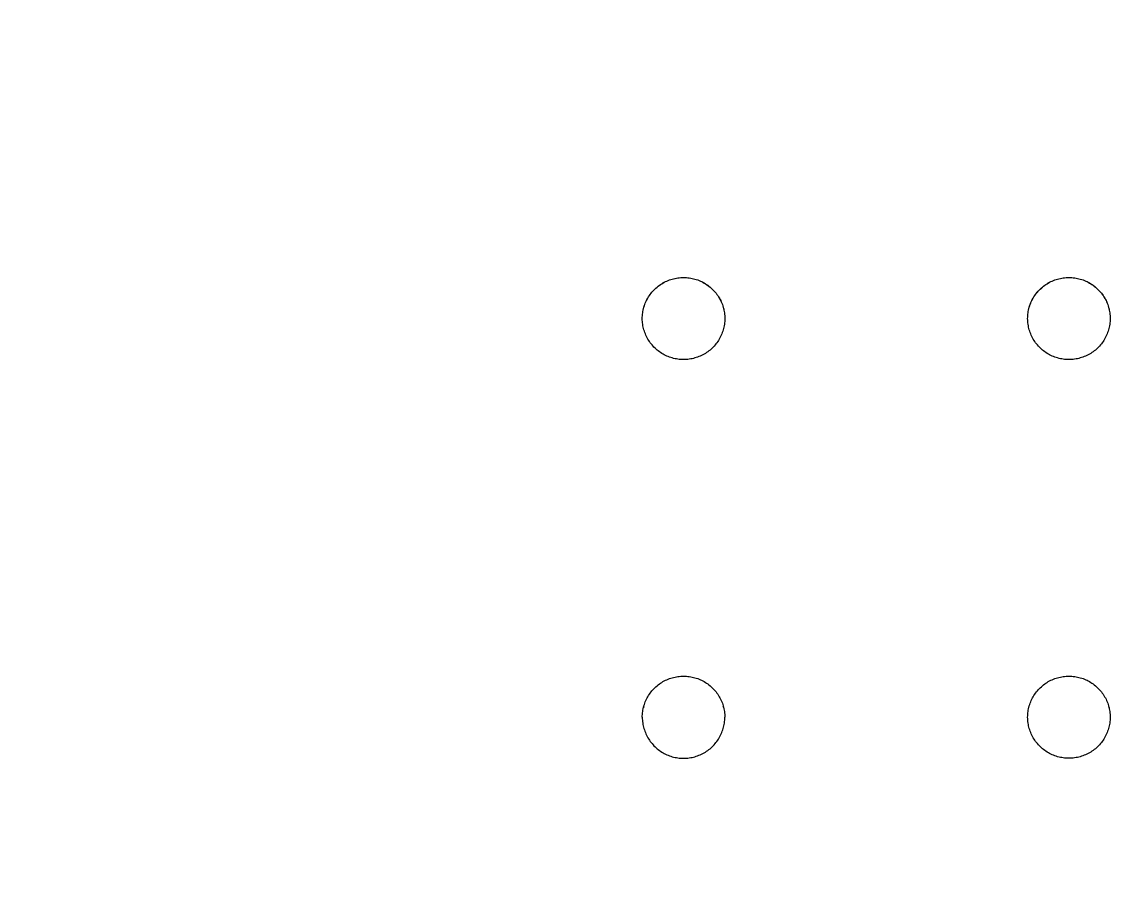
# Model space of a CAD drawing. Header units: inches. Extents: x -10 to 169, y -3 to 129.
# Drawn here: x -0.34 to 7.44, y 50.23 to 56.49 of the extents above; entities that cross this region are included whole.
import ezdxf

# ---------------------------------------------------------------- set-up
doc = ezdxf.new("R2010")
doc.units = ezdxf.units.IN
doc.layers.add('ZANO_R', color=7, linetype='Continuous', lineweight=0)
doc.layers.add('ZANO_W', color=1, linetype='Continuous', lineweight=0)
doc.styles.get("Standard").update_dxf_attribs({"font": 'arial.ttf'})
doc.dimstyles.new('amerykanie', dxfattribs={"dimtxt": 50, "dimasz": 50, "dimexe": 0.5, "dimexo": 0.5, "dimgap": 1, "dimtad": 1, "dimdec": 0, "dimzin": 0, "dimlunit": 5, "dimtxsty": 'Standard', "dimcen": 0.09, "dimclrd": 1, "dimclre": 1, "dimclrt": 1, "dimazin": 0, "dimtfac": 1, "dimtdec": 0, "dimtmove": 0, "dimatfit": 3, "dimfxl": 1, "dimtzin": 0, "dimarcsym": 1})

# ---------------------------------------------------------------- blocks, each defined once
blk = doc.blocks.new('*D360')
at = {"layer": 'ZANO_W', "color": 1, "lineweight": -2}
for p, q in [((4.4926, 70.575), (-6.582, 70.575)), ((-6.082, 69.575), (-6.082, 45.5907)), ((4.4926, 44.5907), (-6.582, 44.5907))]:
    blk.add_line(p, q, dxfattribs=at)
at = {"layer": 'ZANO_W', "color": 1}
for points in [[(-5.9154, 69.575), (-6.2487, 69.575), (-6.082, 70.575)], [(-6.2487, 45.5907), (-5.9154, 45.5907), (-6.082, 44.5907)]]:
    blk.add_solid(points, dxfattribs=at)
at = {"layer": 'ZANO_W', "color": 1, "insert": (-7.4117, 57.5828), "char_height": 1.625, "attachment_point": 5, "rotation": 90}
blk.add_mtext('26', dxfattribs=at)

msp = doc.modelspace()

# ---------------------------------------------------------------- linework, layer by layer
at = {"layer": 'ZANO_R'}
for p, q in [((4.28053, 54.64246), (4.29015, 54.64614)), ((4.28069, 54.64259), (4.29029, 54.64626)), ((4.29015, 54.64614), (4.29989, 54.64948)), ((4.29029, 54.64626), (4.30003, 54.64958)), ((4.29989, 54.64948), (4.30974, 54.65248)), ((4.30003, 54.64958), (4.30987, 54.65257)), ((4.30974, 54.65248), (4.3197, 54.65513)), ((4.30987, 54.65257), (4.3198, 54.6552)), ((4.3197, 54.65513), (4.32973, 54.65743)), ((4.3198, 54.6552), (4.32983, 54.65749)), ((4.32973, 54.65743), (4.33985, 54.65938)), ((4.32983, 54.65749), (4.33993, 54.65943)), ((4.33985, 54.65938), (4.35002, 54.66098)), ((4.33993, 54.65943), (4.35009, 54.66102)), ((4.35002, 54.66098), (4.36025, 54.66222)), ((4.35009, 54.66102), (4.3603, 54.66225)), ((4.36025, 54.66222), (4.37051, 54.6631)), ((4.3603, 54.66225), (4.37054, 54.66312)), ((4.37051, 54.6631), (4.38079, 54.66363)), ((4.37054, 54.66312), (4.38081, 54.66363)), ((4.38079, 54.66363), (4.39109, 54.66379)), ((4.38081, 54.66363), (4.39109, 54.66379)), ((4.39109, 54.66379), (4.40137, 54.66363)), ((4.39109, 54.66379), (4.40139, 54.66363)), ((4.40137, 54.66363), (4.41164, 54.66312)), ((4.40139, 54.66363), (4.41168, 54.6631)), ((4.41164, 54.66312), (4.42189, 54.66225)), ((4.41168, 54.6631), (4.42194, 54.66222)), ((4.42189, 54.66225), (4.4321, 54.66102)), ((4.42194, 54.66222), (4.43216, 54.66098)), ((4.4321, 54.66102), (4.44226, 54.65943)), ((4.43216, 54.66098), (4.44234, 54.65938)), ((4.44226, 54.65943), (4.45236, 54.65749)), ((4.44234, 54.65938), (4.45245, 54.65743)), ((4.45236, 54.65749), (4.46238, 54.6552)), ((4.45245, 54.65743), (4.46249, 54.65513)), ((4.46238, 54.6552), (4.47232, 54.65257)), ((4.46249, 54.65513), (4.47244, 54.65248)), ((4.47232, 54.65257), (4.48216, 54.64958)), ((4.47244, 54.65248), (4.48229, 54.64948)), ((4.48216, 54.64958), (4.49189, 54.64626)), ((4.48229, 54.64948), (4.49204, 54.64614)), ((4.49189, 54.64626), (4.5015, 54.64259)), ((4.49204, 54.64614), (4.50166, 54.64246)), ((7.03643, 54.64246), (7.04605, 54.64614)), ((7.03659, 54.64259), (7.0462, 54.64626)), ((7.04605, 54.64614), (7.0558, 54.64948)), ((7.0462, 54.64626), (7.05593, 54.64958)), ((7.0558, 54.64948), (7.06565, 54.65248)), ((7.05593, 54.64958), (7.06577, 54.65257)), ((7.06565, 54.65248), (7.0756, 54.65513)), ((7.06577, 54.65257), (7.07571, 54.6552)), ((7.0756, 54.65513), (7.08564, 54.65743)), ((7.07571, 54.6552), (7.08573, 54.65749)), ((7.08564, 54.65743), (7.09575, 54.65938)), ((7.08573, 54.65749), (7.09583, 54.65943)), ((7.09575, 54.65938), (7.10593, 54.66098)), ((7.09583, 54.65943), (7.10599, 54.66102)), ((7.10593, 54.66098), (7.11615, 54.66222)), ((7.10599, 54.66102), (7.1162, 54.66225)), ((7.11615, 54.66222), (7.12642, 54.6631)), ((7.1162, 54.66225), (7.12645, 54.66312)), ((7.12642, 54.6631), (7.1367, 54.66363)), ((7.12645, 54.66312), (7.13672, 54.66363)), ((7.1367, 54.66363), (7.147, 54.66379)), ((7.13672, 54.66363), (7.147, 54.66379)), ((7.147, 54.66379), (7.15728, 54.66363)), ((7.147, 54.66379), (7.1573, 54.66363)), ((7.15728, 54.66363), (7.16755, 54.66312)), ((7.1573, 54.66363), (7.16758, 54.6631)), ((7.16755, 54.66312), (7.1778, 54.66225)), ((7.16758, 54.6631), (7.17784, 54.66222)), ((7.1778, 54.66225), (7.18801, 54.66102)), ((7.17784, 54.66222), (7.18807, 54.66098)), ((7.18801, 54.66102), (7.19816, 54.65943)), ((7.18807, 54.66098), (7.19824, 54.65938)), ((7.19816, 54.65943), (7.20826, 54.65749)), ((7.19824, 54.65938), (7.20836, 54.65743)), ((7.20826, 54.65749), (7.21829, 54.6552)), ((7.20836, 54.65743), (7.2184, 54.65513)), ((7.21829, 54.6552), (7.22823, 54.65257)), ((7.2184, 54.65513), (7.22835, 54.65248)), ((7.22823, 54.65257), (7.23807, 54.64958)), ((7.22835, 54.65248), (7.2382, 54.64948)), ((7.23807, 54.64958), (7.2478, 54.64626)), ((7.2382, 54.64948), (7.24794, 54.64614)), ((7.2478, 54.64626), (7.2574, 54.64259)), ((7.24794, 54.64614), (7.25756, 54.64246)), ((4.1649, 54.55872), (4.17167, 54.56648)), ((4.16518, 54.55908), (4.17194, 54.56682)), ((4.17167, 54.56648), (4.17871, 54.574)), ((4.17194, 54.56682), (4.17897, 54.57433)), ((4.17871, 54.574), (4.186, 54.58128)), ((4.17897, 54.57433), (4.18626, 54.58158)), ((4.186, 54.58128), (4.19354, 54.58829)), ((4.18626, 54.58158), (4.1938, 54.58858)), ((4.19354, 54.58829), (4.20132, 54.59503)), ((4.1938, 54.58858), (4.20157, 54.59531)), ((4.20132, 54.59503), (4.20934, 54.6015)), ((4.20157, 54.59531), (4.20958, 54.60176)), ((4.20934, 54.6015), (4.21757, 54.60769)), ((4.20958, 54.60176), (4.21781, 54.60793)), ((4.21757, 54.60769), (4.22602, 54.61358)), ((4.21781, 54.60793), (4.22624, 54.61381)), ((4.22602, 54.61358), (4.23466, 54.61918)), ((4.22624, 54.61381), (4.23488, 54.61939)), ((4.23466, 54.61918), (4.2435, 54.62447)), ((4.23488, 54.61939), (4.24371, 54.62466)), ((4.2435, 54.62447), (4.25252, 54.62945)), ((4.24371, 54.62466), (4.25271, 54.62963)), ((4.25252, 54.62945), (4.2617, 54.63412)), ((4.25271, 54.62963), (4.26188, 54.63427)), ((4.2617, 54.63412), (4.27104, 54.63845)), ((4.26188, 54.63427), (4.27121, 54.6386)), ((4.27104, 54.63845), (4.28053, 54.64246)), ((4.27121, 54.6386), (4.28069, 54.64259)), ((4.5015, 54.64259), (4.51097, 54.6386)), ((4.50166, 54.64246), (4.51114, 54.63845)), ((4.51097, 54.6386), (4.5203, 54.63427)), ((4.51114, 54.63845), (4.52049, 54.63412)), ((4.5203, 54.63427), (4.52947, 54.62963)), ((4.52049, 54.63412), (4.52967, 54.62945)), ((4.52947, 54.62963), (4.53848, 54.62466)), ((4.52967, 54.62945), (4.53868, 54.62447)), ((4.53848, 54.62466), (4.54731, 54.61939)), ((4.53868, 54.62447), (4.54752, 54.61918)), ((4.54731, 54.61939), (4.55594, 54.61381)), ((4.54752, 54.61918), (4.55617, 54.61358)), ((4.55594, 54.61381), (4.56438, 54.60793)), ((4.55617, 54.61358), (4.56461, 54.60769)), ((4.56438, 54.60793), (4.57261, 54.60176)), ((4.56461, 54.60769), (4.57285, 54.6015)), ((4.57261, 54.60176), (4.58061, 54.59531)), ((4.57285, 54.6015), (4.58086, 54.59503)), ((4.58061, 54.59531), (4.58839, 54.58858)), ((4.58086, 54.59503), (4.58864, 54.58829)), ((4.58839, 54.58858), (4.59592, 54.58158)), ((4.58864, 54.58829), (4.59619, 54.58128)), ((4.59592, 54.58158), (4.60321, 54.57433)), ((4.59619, 54.58128), (4.60348, 54.574)), ((4.60321, 54.57433), (4.61024, 54.56682)), ((4.60348, 54.574), (4.61051, 54.56648)), ((4.61024, 54.56682), (4.61701, 54.55908)), ((4.61051, 54.56648), (4.61728, 54.55872)), ((6.92081, 54.55872), (6.92758, 54.56648)), ((6.92108, 54.55908), (6.92785, 54.56682)), ((6.92758, 54.56648), (6.93461, 54.574)), ((6.92785, 54.56682), (6.93488, 54.57433)), ((6.93461, 54.574), (6.94191, 54.58128)), ((6.93488, 54.57433), (6.94217, 54.58158)), ((6.94191, 54.58128), (6.94945, 54.58829)), ((6.94217, 54.58158), (6.9497, 54.58858)), ((6.94945, 54.58829), (6.95723, 54.59503)), ((6.9497, 54.58858), (6.95748, 54.59531)), ((6.95723, 54.59503), (6.96525, 54.6015)), ((6.95748, 54.59531), (6.96549, 54.60176)), ((6.96525, 54.6015), (6.97348, 54.60769)), ((6.96549, 54.60176), (6.97371, 54.60793)), ((6.97348, 54.60769), (6.98193, 54.61358)), ((6.97371, 54.60793), (6.98215, 54.61381)), ((6.98193, 54.61358), (6.99057, 54.61918)), ((6.98215, 54.61381), (6.99079, 54.61939)), ((6.99057, 54.61918), (6.99941, 54.62447)), ((6.99079, 54.61939), (6.99961, 54.62466)), ((6.99941, 54.62447), (7.00842, 54.62945)), ((6.99961, 54.62466), (7.00862, 54.62963)), ((7.00842, 54.62945), (7.01761, 54.63412)), ((7.00862, 54.62963), (7.01779, 54.63427)), ((7.01761, 54.63412), (7.02695, 54.63845)), ((7.01779, 54.63427), (7.02712, 54.6386)), ((7.02695, 54.63845), (7.03643, 54.64246)), ((7.02712, 54.6386), (7.03659, 54.64259)), ((7.2574, 54.64259), (7.26688, 54.6386)), ((7.25756, 54.64246), (7.26705, 54.63845)), ((7.26688, 54.6386), (7.27621, 54.63427)), ((7.26705, 54.63845), (7.27639, 54.63412)), ((7.27621, 54.63427), (7.28538, 54.62963)), ((7.27639, 54.63412), (7.28558, 54.62945)), ((7.28538, 54.62963), (7.29439, 54.62466)), ((7.28558, 54.62945), (7.29459, 54.62447)), ((7.29439, 54.62466), (7.30321, 54.61939)), ((7.29459, 54.62447), (7.30343, 54.61918)), ((7.30321, 54.61939), (7.31185, 54.61381)), ((7.30343, 54.61918), (7.31207, 54.61358)), ((7.31185, 54.61381), (7.32029, 54.60793)), ((7.31207, 54.61358), (7.32052, 54.60769)), ((7.32029, 54.60793), (7.32851, 54.60176)), ((7.32052, 54.60769), (7.32875, 54.6015)), ((7.32851, 54.60176), (7.33652, 54.59531)), ((7.32875, 54.6015), (7.33677, 54.59503)), ((7.33652, 54.59531), (7.34429, 54.58858)), ((7.33677, 54.59503), (7.34455, 54.58829)), ((7.34429, 54.58858), (7.35183, 54.58158)), ((7.34455, 54.58829), (7.35209, 54.58128)), ((7.35183, 54.58158), (7.35912, 54.57433)), ((7.35209, 54.58128), (7.35939, 54.574)), ((7.35912, 54.57433), (7.36615, 54.56682)), ((7.35939, 54.574), (7.36642, 54.56648)), ((7.36615, 54.56682), (7.37291, 54.55908)), ((7.36642, 54.56648), (7.37319, 54.55872)), ((4.11724, 54.47966), (4.12127, 54.48913)), ((4.11752, 54.48019), (4.12156, 54.48964)), ((4.12127, 54.48913), (4.12564, 54.49846)), ((4.12156, 54.48964), (4.12593, 54.49895)), ((4.12564, 54.49846), (4.13033, 54.50763)), ((4.12593, 54.49895), (4.13062, 54.5081)), ((4.13033, 54.50763), (4.13534, 54.51663)), ((4.13062, 54.5081), (4.13563, 54.51708)), ((4.13534, 54.51663), (4.14065, 54.52545)), ((4.13563, 54.51708), (4.14094, 54.52589)), ((4.14065, 54.52545), (4.14628, 54.53408)), ((4.14094, 54.52589), (4.14656, 54.5345)), ((4.14628, 54.53408), (4.1522, 54.54251)), ((4.14656, 54.5345), (4.15248, 54.54291)), ((4.1522, 54.54251), (4.15841, 54.55072)), ((4.15248, 54.54291), (4.15869, 54.5511)), ((4.15841, 54.55072), (4.1649, 54.55872)), ((4.15869, 54.5511), (4.16518, 54.55908)), ((4.61701, 54.55908), (4.6235, 54.5511)), ((4.61728, 54.55872), (4.62378, 54.55072)), ((4.6235, 54.5511), (4.6297, 54.54291)), ((4.62378, 54.55072), (4.62999, 54.54251)), ((4.6297, 54.54291), (4.63562, 54.5345)), ((4.62999, 54.54251), (4.63591, 54.53408)), ((4.63562, 54.5345), (4.64124, 54.52589)), ((4.63591, 54.53408), (4.64153, 54.52545)), ((4.64124, 54.52589), (4.64656, 54.51708)), ((4.64153, 54.52545), (4.64685, 54.51663)), ((4.64656, 54.51708), (4.65156, 54.5081)), ((4.64685, 54.51663), (4.65185, 54.50763)), ((4.65156, 54.5081), (4.65625, 54.49895)), ((4.65185, 54.50763), (4.65654, 54.49846)), ((4.65625, 54.49895), (4.66062, 54.48964)), ((4.65654, 54.49846), (4.66091, 54.48913)), ((4.66062, 54.48964), (4.66466, 54.48019)), ((4.66091, 54.48913), (4.66495, 54.47966)), ((6.87314, 54.47966), (6.87718, 54.48913)), ((6.87343, 54.48019), (6.87747, 54.48964)), ((6.87718, 54.48913), (6.88155, 54.49846)), ((6.87747, 54.48964), (6.88184, 54.49895)), ((6.88155, 54.49846), (6.88624, 54.50763)), ((6.88184, 54.49895), (6.88653, 54.5081)), ((6.88624, 54.50763), (6.89124, 54.51663)), ((6.88653, 54.5081), (6.89153, 54.51708)), ((6.89124, 54.51663), (6.89656, 54.52545)), ((6.89153, 54.51708), (6.89685, 54.52589)), ((6.89656, 54.52545), (6.90218, 54.53408)), ((6.89685, 54.52589), (6.90247, 54.5345)), ((6.90218, 54.53408), (6.9081, 54.54251)), ((6.90247, 54.5345), (6.90839, 54.54291)), ((6.9081, 54.54251), (6.91431, 54.55072)), ((6.90839, 54.54291), (6.9146, 54.5511)), ((6.91431, 54.55072), (6.92081, 54.55872)), ((6.9146, 54.5511), (6.92108, 54.55908)), ((7.37291, 54.55908), (7.3794, 54.5511)), ((7.37319, 54.55872), (7.37968, 54.55072)), ((7.3794, 54.5511), (7.38561, 54.54291)), ((7.37968, 54.55072), (7.38589, 54.54251)), ((7.38561, 54.54291), (7.39153, 54.5345)), ((7.38589, 54.54251), (7.39181, 54.53408)), ((7.39153, 54.5345), (7.39715, 54.52589)), ((7.39181, 54.53408), (7.39744, 54.52545)), ((7.39715, 54.52589), (7.40246, 54.51708)), ((7.39744, 54.52545), (7.40275, 54.51663)), ((7.40246, 54.51708), (7.40747, 54.5081)), ((7.40275, 54.51663), (7.40776, 54.50763)), ((7.40747, 54.5081), (7.41216, 54.49895)), ((7.40776, 54.50763), (7.41245, 54.49846)), ((7.41216, 54.49895), (7.41653, 54.48964)), ((7.41245, 54.49846), (7.41682, 54.48913)), ((7.41653, 54.48964), (7.42057, 54.48019)), ((7.41682, 54.48913), (7.42086, 54.47966)), ((4.0975, 54.40067), (4.09878, 54.41087)), ((4.09878, 54.41087), (4.10041, 54.42102)), ((4.10041, 54.42102), (4.1024, 54.43111)), ((4.1024, 54.43111), (4.10473, 54.44113)), ((4.10363, 54.43679), (4.10534, 54.44364)), ((4.10473, 54.44113), (4.10742, 54.45105)), ((4.10534, 54.44364), (4.10722, 54.45045)), ((4.10714, 54.45047), (4.11016, 54.46032)), ((4.10742, 54.45105), (4.11045, 54.46088)), ((4.11016, 54.46032), (4.11353, 54.47005)), ((4.11045, 54.46088), (4.11382, 54.47059)), ((4.11353, 54.47005), (4.11724, 54.47966)), ((4.11382, 54.47059), (4.11752, 54.48019)), ((4.66466, 54.48019), (4.66837, 54.47059)), ((4.66495, 54.47966), (4.66866, 54.47005)), ((4.66837, 54.47059), (4.67174, 54.46088)), ((4.66866, 54.47005), (4.67202, 54.46032)), ((4.67174, 54.46088), (4.67477, 54.45105)), ((4.67202, 54.46032), (4.67505, 54.45047)), ((4.67477, 54.45105), (4.67745, 54.44113)), ((4.67497, 54.45045), (4.67684, 54.44364)), ((4.67684, 54.44364), (4.67855, 54.43679)), ((4.67745, 54.44113), (4.67979, 54.43111)), ((4.67979, 54.43111), (4.68177, 54.42102)), ((4.68177, 54.42102), (4.6834, 54.41087)), ((4.6834, 54.41087), (4.68468, 54.40067)), ((6.85341, 54.40067), (6.85469, 54.41087)), ((6.85469, 54.41087), (6.85632, 54.42102)), ((6.85632, 54.42102), (6.8583, 54.43111)), ((6.8583, 54.43111), (6.86064, 54.44113)), ((6.85954, 54.43679), (6.86125, 54.44364)), ((6.86064, 54.44113), (6.86332, 54.45105)), ((6.86125, 54.44364), (6.86312, 54.45045)), ((6.86304, 54.45047), (6.86607, 54.46032)), ((6.86332, 54.45105), (6.86635, 54.46088)), ((6.86607, 54.46032), (6.86944, 54.47005)), ((6.86635, 54.46088), (6.86972, 54.47059)), ((6.86944, 54.47005), (6.87314, 54.47966)), ((6.86972, 54.47059), (6.87343, 54.48019)), ((7.42057, 54.48019), (7.42427, 54.47059)), ((7.42086, 54.47966), (7.42456, 54.47005)), ((7.42427, 54.47059), (7.42764, 54.46088)), ((7.42456, 54.47005), (7.42793, 54.46032)), ((7.42764, 54.46088), (7.43067, 54.45105)), ((7.42793, 54.46032), (7.43096, 54.45047)), ((7.43067, 54.45105), (7.43336, 54.44113)), ((7.43088, 54.45045), (7.43275, 54.44364)), ((7.43275, 54.44364), (7.43446, 54.43679)), ((7.43336, 54.44113), (7.43569, 54.43111)), ((7.43569, 54.43111), (7.43768, 54.42102)), ((7.43768, 54.42102), (7.43931, 54.41087)), ((7.43931, 54.41087), (7.44059, 54.40067)), ((4.09582, 54.36988), (4.09602, 54.38016)), ((4.09608, 54.35963), (4.09582, 54.36988)), ((4.09602, 54.38016), (4.09658, 54.39043)), ((4.0967, 54.3494), (4.09608, 54.35963)), ((4.09658, 54.39043), (4.0975, 54.40067)), ((4.09767, 54.33919), (4.0967, 54.3494)), ((4.099, 54.32903), (4.09767, 54.33919)), ((4.68451, 54.33919), (4.68318, 54.32903)), ((4.68548, 54.3494), (4.68451, 54.33919)), ((4.68468, 54.40067), (4.6856, 54.39043)), ((4.6861, 54.35963), (4.68548, 54.3494)), ((4.6856, 54.39043), (4.68616, 54.38016)), ((4.68637, 54.36988), (4.6861, 54.35963)), ((4.68616, 54.38016), (4.68637, 54.36988)), ((6.85172, 54.36988), (6.85193, 54.38016)), ((6.85199, 54.35963), (6.85172, 54.36988)), ((6.85193, 54.38016), (6.85249, 54.39043)), ((6.85261, 54.3494), (6.85199, 54.35963)), ((6.85249, 54.39043), (6.85341, 54.40067)), ((6.85358, 54.33919), (6.85261, 54.3494)), ((6.85491, 54.32903), (6.85358, 54.33919)), ((7.44042, 54.33919), (7.43909, 54.32903)), ((7.44139, 54.3494), (7.44042, 54.33919)), ((7.44059, 54.40067), (7.44151, 54.39043)), ((7.44201, 54.35963), (7.44139, 54.3494)), ((7.44151, 54.39043), (7.44207, 54.38016)), ((7.44227, 54.36988), (7.44201, 54.35963)), ((7.44207, 54.38016), (7.44227, 54.36988)), ((4.10068, 54.31891), (4.099, 54.32903)), ((4.10271, 54.30886), (4.10068, 54.31891)), ((4.10509, 54.29889), (4.10271, 54.30886)), ((4.10781, 54.28901), (4.10509, 54.29889)), ((4.11088, 54.27922), (4.10781, 54.28901)), ((4.11428, 54.26955), (4.11088, 54.27922)), ((4.11801, 54.26), (4.11428, 54.26955)), ((4.12208, 54.25059), (4.11801, 54.26)), ((4.66417, 54.26), (4.66011, 54.25059)), ((4.66791, 54.26955), (4.66417, 54.26)), ((4.67131, 54.27922), (4.66791, 54.26955)), ((4.67437, 54.28901), (4.67131, 54.27922)), ((4.67709, 54.29889), (4.67437, 54.28901)), ((4.67947, 54.30886), (4.67709, 54.29889)), ((4.6815, 54.31891), (4.67947, 54.30886)), ((4.68318, 54.32903), (4.6815, 54.31891)), ((6.85659, 54.31891), (6.85491, 54.32903)), ((6.85862, 54.30886), (6.85659, 54.31891)), ((6.861, 54.29889), (6.85862, 54.30886)), ((6.86372, 54.28901), (6.861, 54.29889)), ((6.86678, 54.27922), (6.86372, 54.28901)), ((6.87018, 54.26955), (6.86678, 54.27922)), ((6.87392, 54.26), (6.87018, 54.26955)), ((6.87798, 54.25059), (6.87392, 54.26)), ((7.42008, 54.26), (7.41601, 54.25059)), ((7.42381, 54.26955), (7.42008, 54.26)), ((7.42722, 54.27922), (7.42381, 54.26955)), ((7.43028, 54.28901), (7.42722, 54.27922)), ((7.433, 54.29889), (7.43028, 54.28901)), ((7.43538, 54.30886), (7.433, 54.29889)), ((7.43741, 54.31891), (7.43538, 54.30886)), ((7.43909, 54.32903), (7.43741, 54.31891)), ((4.12647, 54.24133), (4.12208, 54.25059)), ((4.13117, 54.23222), (4.12647, 54.24133)), ((4.13619, 54.22328), (4.13117, 54.23222)), ((4.14152, 54.21452), (4.13619, 54.22328)), ((4.14715, 54.20595), (4.14152, 54.21452)), ((4.15308, 54.19759), (4.14715, 54.20595)), ((4.15929, 54.18943), (4.15308, 54.19759)), ((4.16578, 54.18149), (4.15929, 54.18943)), ((4.17254, 54.17379), (4.16578, 54.18149)), ((4.61641, 54.18149), (4.60965, 54.17379)), ((4.6229, 54.18943), (4.61641, 54.18149)), ((4.62911, 54.19759), (4.6229, 54.18943)), ((4.63503, 54.20595), (4.62911, 54.19759)), ((4.64066, 54.21452), (4.63503, 54.20595)), ((4.64599, 54.22328), (4.64066, 54.21452)), ((4.65101, 54.23222), (4.64599, 54.22328)), ((4.65572, 54.24133), (4.65101, 54.23222)), ((4.66011, 54.25059), (4.65572, 54.24133)), ((6.88237, 54.24133), (6.87798, 54.25059)), ((6.88708, 54.23222), (6.88237, 54.24133)), ((6.8921, 54.22328), (6.88708, 54.23222)), ((6.89743, 54.21452), (6.8921, 54.22328)), ((6.90306, 54.20595), (6.89743, 54.21452)), ((6.90898, 54.19759), (6.90306, 54.20595)), ((6.91519, 54.18943), (6.90898, 54.19759)), ((6.92168, 54.18149), (6.91519, 54.18943)), ((6.92844, 54.17379), (6.92168, 54.18149)), ((7.37232, 54.18149), (7.36556, 54.17379)), ((7.37881, 54.18943), (7.37232, 54.18149)), ((7.38502, 54.19759), (7.37881, 54.18943)), ((7.39094, 54.20595), (7.38502, 54.19759)), ((7.39657, 54.21452), (7.39094, 54.20595)), ((7.4019, 54.22328), (7.39657, 54.21452)), ((7.40692, 54.23222), (7.4019, 54.22328)), ((7.41163, 54.24133), (7.40692, 54.23222)), ((7.41601, 54.25059), (7.41163, 54.24133)), ((4.17956, 54.16632), (4.17254, 54.17379)), ((4.18684, 54.1591), (4.17956, 54.16632)), ((4.19437, 54.15214), (4.18684, 54.1591)), ((4.20213, 54.14544), (4.19437, 54.15214)), ((4.21012, 54.13902), (4.20213, 54.14544)), ((4.21833, 54.13288), (4.21012, 54.13902)), ((4.22675, 54.12702), (4.21833, 54.13288)), ((4.23536, 54.12147), (4.22675, 54.12702)), ((4.24416, 54.11621), (4.23536, 54.12147)), ((4.25314, 54.11127), (4.24416, 54.11621)), ((4.26229, 54.10664), (4.25314, 54.11127)), ((4.27159, 54.10232), (4.26229, 54.10664)), ((4.28104, 54.09834), (4.27159, 54.10232)), ((4.51059, 54.10232), (4.50115, 54.09834)), ((4.5199, 54.10664), (4.51059, 54.10232)), ((4.52904, 54.11127), (4.5199, 54.10664)), ((4.53802, 54.11621), (4.52904, 54.11127)), ((4.54682, 54.12147), (4.53802, 54.11621)), ((4.55544, 54.12702), (4.54682, 54.12147)), ((4.56386, 54.13288), (4.55544, 54.12702)), ((4.57207, 54.13902), (4.56386, 54.13288)), ((4.58006, 54.14544), (4.57207, 54.13902)), ((4.58782, 54.15214), (4.58006, 54.14544)), ((4.59534, 54.1591), (4.58782, 54.15214)), ((4.60262, 54.16632), (4.59534, 54.1591)), ((4.60965, 54.17379), (4.60262, 54.16632)), ((6.93547, 54.16632), (6.92844, 54.17379)), ((6.94275, 54.1591), (6.93547, 54.16632)), ((6.95027, 54.15214), (6.94275, 54.1591)), ((6.95804, 54.14544), (6.95027, 54.15214)), ((6.96603, 54.13902), (6.95804, 54.14544)), ((6.97423, 54.13288), (6.96603, 54.13902)), ((6.98265, 54.12702), (6.97423, 54.13288)), ((6.99127, 54.12147), (6.98265, 54.12702)), ((7.00007, 54.11621), (6.99127, 54.12147)), ((7.00905, 54.11127), (7.00007, 54.11621)), ((7.0182, 54.10664), (7.00905, 54.11127)), ((7.0275, 54.10232), (7.0182, 54.10664)), ((7.03694, 54.09834), (7.0275, 54.10232)), ((7.2665, 54.10232), (7.25705, 54.09834)), ((7.2758, 54.10664), (7.2665, 54.10232)), ((7.28495, 54.11127), (7.2758, 54.10664)), ((7.29393, 54.11621), (7.28495, 54.11127)), ((7.30273, 54.12147), (7.29393, 54.11621)), ((7.31135, 54.12702), (7.30273, 54.12147)), ((7.31976, 54.13288), (7.31135, 54.12702)), ((7.32797, 54.13902), (7.31976, 54.13288)), ((7.33596, 54.14544), (7.32797, 54.13902)), ((7.34373, 54.15214), (7.33596, 54.14544)), ((7.35125, 54.1591), (7.34373, 54.15214)), ((7.35853, 54.16632), (7.35125, 54.1591)), ((7.36556, 54.17379), (7.35853, 54.16632)), ((4.29061, 54.09468), (4.28104, 54.09834)), ((4.30031, 54.09136), (4.29061, 54.09468)), ((4.31012, 54.08838), (4.30031, 54.09136)), ((4.32003, 54.08574), (4.31012, 54.08838)), ((4.33002, 54.08345), (4.32003, 54.08574)), ((4.34009, 54.0815), (4.33002, 54.08345)), ((4.35021, 54.07991), (4.34009, 54.0815)), ((4.36039, 54.07866), (4.35021, 54.07991)), ((4.3706, 54.07777), (4.36039, 54.07866)), ((4.38084, 54.07724), (4.3706, 54.07777)), ((4.39109, 54.07706), (4.38084, 54.07724)), ((4.40134, 54.07724), (4.39109, 54.07706)), ((4.41158, 54.07777), (4.40134, 54.07724)), ((4.42179, 54.07866), (4.41158, 54.07777)), ((4.43197, 54.07991), (4.42179, 54.07866)), ((4.4421, 54.0815), (4.43197, 54.07991)), ((4.45216, 54.08345), (4.4421, 54.0815)), ((4.46216, 54.08574), (4.45216, 54.08345)), ((4.47206, 54.08838), (4.46216, 54.08574)), ((4.48187, 54.09136), (4.47206, 54.08838)), ((4.49157, 54.09468), (4.48187, 54.09136)), ((4.50115, 54.09834), (4.49157, 54.09468)), ((7.04652, 54.09468), (7.03694, 54.09834)), ((7.05622, 54.09136), (7.04652, 54.09468)), ((7.06603, 54.08838), (7.05622, 54.09136)), ((7.07594, 54.08574), (7.06603, 54.08838)), ((7.08593, 54.08345), (7.07594, 54.08574)), ((7.09599, 54.0815), (7.08593, 54.08345)), ((7.10612, 54.07991), (7.09599, 54.0815)), ((7.1163, 54.07866), (7.10612, 54.07991)), ((7.12651, 54.07777), (7.1163, 54.07866)), ((7.13675, 54.07724), (7.12651, 54.07777)), ((7.147, 54.07706), (7.13675, 54.07724)), ((7.15725, 54.07724), (7.147, 54.07706)), ((7.16749, 54.07777), (7.15725, 54.07724)), ((7.1777, 54.07866), (7.16749, 54.07777)), ((7.18788, 54.07991), (7.1777, 54.07866)), ((7.198, 54.0815), (7.18788, 54.07991)), ((7.20807, 54.08345), (7.198, 54.0815)), ((7.21806, 54.08574), (7.20807, 54.08345)), ((7.22797, 54.08838), (7.21806, 54.08574)), ((7.23778, 54.09136), (7.22797, 54.08838)), ((7.24748, 54.09468), (7.23778, 54.09136)), ((7.25705, 54.09834), (7.24748, 54.09468)), ((4.22624, 51.76371), (4.23488, 51.76929)), ((4.23488, 51.76929), (4.24371, 51.77456)), ((4.24371, 51.77456), (4.25271, 51.77953)), ((4.25271, 51.77953), (4.26188, 51.78417)), ((4.26188, 51.78417), (4.27121, 51.7885)), ((4.27121, 51.7885), (4.28069, 51.79249)), ((4.28069, 51.79249), (4.29029, 51.79616)), ((4.29029, 51.79616), (4.30003, 51.79948)), ((4.30003, 51.79948), (4.30987, 51.80247)), ((4.30987, 51.80247), (4.3198, 51.80511)), ((4.3198, 51.80511), (4.32983, 51.8074)), ((4.32983, 51.8074), (4.33993, 51.80933)), ((4.33993, 51.80933), (4.35009, 51.81092)), ((4.35009, 51.81092), (4.3603, 51.81215)), ((4.3603, 51.81215), (4.37054, 51.81302)), ((4.37054, 51.81302), (4.38081, 51.81354)), ((4.38081, 51.81354), (4.39109, 51.81369)), ((4.39109, 51.81369), (4.40137, 51.81354)), ((4.40137, 51.81354), (4.41164, 51.81302)), ((4.41164, 51.81302), (4.42189, 51.81215)), ((4.42189, 51.81215), (4.4321, 51.81092)), ((4.4321, 51.81092), (4.44226, 51.80933)), ((4.44226, 51.80933), (4.45236, 51.8074)), ((4.45236, 51.8074), (4.46238, 51.80511)), ((4.46238, 51.80511), (4.47232, 51.80247)), ((4.47232, 51.80247), (4.48216, 51.79948)), ((4.48216, 51.79948), (4.49189, 51.79616)), ((4.49189, 51.79616), (4.5015, 51.79249)), ((4.5015, 51.79249), (4.51097, 51.7885)), ((4.51097, 51.7885), (4.5203, 51.78417)), ((4.5203, 51.78417), (4.52947, 51.77953)), ((4.52947, 51.77953), (4.53848, 51.77456)), ((4.53848, 51.77456), (4.54731, 51.76929)), ((4.54731, 51.76929), (4.55594, 51.76371)), ((6.98215, 51.76371), (6.99079, 51.76929)), ((6.99079, 51.76929), (6.99961, 51.77456)), ((6.99961, 51.77456), (7.00862, 51.77953)), ((7.00862, 51.77953), (7.01779, 51.78417)), ((7.01779, 51.78417), (7.02712, 51.7885)), ((7.02712, 51.7885), (7.03659, 51.79249)), ((7.03659, 51.79249), (7.0462, 51.79616)), ((7.0462, 51.79616), (7.05593, 51.79948)), ((7.05593, 51.79948), (7.06577, 51.80247)), ((7.06577, 51.80247), (7.07571, 51.80511)), ((7.07571, 51.80511), (7.08573, 51.8074)), ((7.08573, 51.8074), (7.09583, 51.80933)), ((7.09583, 51.80933), (7.10599, 51.81092)), ((7.10599, 51.81092), (7.1162, 51.81215)), ((7.1162, 51.81215), (7.12645, 51.81302)), ((7.12645, 51.81302), (7.13672, 51.81354)), ((7.13672, 51.81354), (7.147, 51.81369)), ((7.147, 51.81369), (7.15728, 51.81354)), ((7.15728, 51.81354), (7.16755, 51.81302)), ((7.16755, 51.81302), (7.1778, 51.81215)), ((7.1778, 51.81215), (7.18801, 51.81092)), ((7.18801, 51.81092), (7.19816, 51.80933)), ((7.19816, 51.80933), (7.20826, 51.8074)), ((7.20826, 51.8074), (7.21829, 51.80511)), ((7.21829, 51.80511), (7.22823, 51.80247)), ((7.22823, 51.80247), (7.23807, 51.79948)), ((7.23807, 51.79948), (7.2478, 51.79616)), ((7.2478, 51.79616), (7.2574, 51.79249)), ((7.2574, 51.79249), (7.26688, 51.7885)), ((7.26688, 51.7885), (7.27621, 51.78417)), ((7.27621, 51.78417), (7.28538, 51.77953)), ((7.28538, 51.77953), (7.29439, 51.77456)), ((7.29439, 51.77456), (7.30321, 51.76929)), ((7.30321, 51.76929), (7.31185, 51.76371)), ((4.14656, 51.6844), (4.15248, 51.69281)), ((4.15248, 51.69281), (4.15869, 51.701)), ((4.15869, 51.701), (4.16518, 51.70898)), ((4.16518, 51.70898), (4.17194, 51.71673)), ((4.17194, 51.71673), (4.17897, 51.72423)), ((4.17897, 51.72423), (4.18626, 51.73148)), ((4.18626, 51.73148), (4.1938, 51.73848)), ((4.1938, 51.73848), (4.20157, 51.74521)), ((4.20157, 51.74521), (4.20958, 51.75166)), ((4.20958, 51.75166), (4.21781, 51.75783)), ((4.21781, 51.75783), (4.22624, 51.76371)), ((4.55594, 51.76371), (4.56438, 51.75783)), ((4.56438, 51.75783), (4.57261, 51.75166)), ((4.57261, 51.75166), (4.58061, 51.74521)), ((4.58061, 51.74521), (4.58839, 51.73848)), ((4.58839, 51.73848), (4.59592, 51.73148)), ((4.59592, 51.73148), (4.60321, 51.72423)), ((4.60321, 51.72423), (4.61024, 51.71673)), ((4.61024, 51.71673), (4.61701, 51.70898)), ((4.61701, 51.70898), (4.6235, 51.701)), ((4.6235, 51.701), (4.6297, 51.69281)), ((4.6297, 51.69281), (4.63562, 51.6844)), ((6.90247, 51.6844), (6.90839, 51.69281)), ((6.90839, 51.69281), (6.9146, 51.701)), ((6.9146, 51.701), (6.92108, 51.70898)), ((6.92108, 51.70898), (6.92785, 51.71673)), ((6.92785, 51.71673), (6.93488, 51.72423)), ((6.93488, 51.72423), (6.94217, 51.73148)), ((6.94217, 51.73148), (6.9497, 51.73848)), ((6.9497, 51.73848), (6.95748, 51.74521)), ((6.95748, 51.74521), (6.96549, 51.75166)), ((6.96549, 51.75166), (6.97371, 51.75783)), ((6.97371, 51.75783), (6.98215, 51.76371)), ((7.31185, 51.76371), (7.32029, 51.75783)), ((7.32029, 51.75783), (7.32851, 51.75166)), ((7.32851, 51.75166), (7.33652, 51.74521)), ((7.33652, 51.74521), (7.34429, 51.73848)), ((7.34429, 51.73848), (7.35183, 51.73148)), ((7.35183, 51.73148), (7.35912, 51.72423)), ((7.35912, 51.72423), (7.36615, 51.71673)), ((7.36615, 51.71673), (7.37291, 51.70898)), ((7.37291, 51.70898), (7.3794, 51.701)), ((7.3794, 51.701), (7.38561, 51.69281)), ((7.38561, 51.69281), (7.39153, 51.6844)), ((4.10742, 51.60095), (4.11045, 51.61078)), ((4.11045, 51.61078), (4.11382, 51.6205)), ((4.11382, 51.6205), (4.11752, 51.63009)), ((4.11752, 51.63009), (4.12156, 51.63954)), ((4.12156, 51.63954), (4.12593, 51.64885)), ((4.12593, 51.64885), (4.13062, 51.658)), ((4.13062, 51.658), (4.13563, 51.66698)), ((4.13563, 51.66698), (4.14094, 51.67579)), ((4.14094, 51.67579), (4.14656, 51.6844)), ((4.63562, 51.6844), (4.64124, 51.67579)), ((4.64124, 51.67579), (4.64656, 51.66698)), ((4.64656, 51.66698), (4.65156, 51.658)), ((4.65156, 51.658), (4.65625, 51.64885)), ((4.65625, 51.64885), (4.66062, 51.63954)), ((4.66062, 51.63954), (4.66466, 51.63009)), ((4.66466, 51.63009), (4.66837, 51.6205)), ((4.66837, 51.6205), (4.67174, 51.61078)), ((4.67174, 51.61078), (4.67477, 51.60095)), ((6.86332, 51.60095), (6.86635, 51.61078)), ((6.86635, 51.61078), (6.86972, 51.6205)), ((6.86972, 51.6205), (6.87343, 51.63009)), ((6.87343, 51.63009), (6.87747, 51.63954)), ((6.87747, 51.63954), (6.88184, 51.64885)), ((6.88184, 51.64885), (6.88653, 51.658)), ((6.88653, 51.658), (6.89153, 51.66698)), ((6.89153, 51.66698), (6.89685, 51.67579)), ((6.89685, 51.67579), (6.90247, 51.6844)), ((7.39153, 51.6844), (7.39715, 51.67579)), ((7.39715, 51.67579), (7.40246, 51.66698)), ((7.40246, 51.66698), (7.40747, 51.658)), ((7.40747, 51.658), (7.41216, 51.64885)), ((7.41216, 51.64885), (7.41653, 51.63954)), ((7.41653, 51.63954), (7.42057, 51.63009)), ((7.42057, 51.63009), (7.42427, 51.6205)), ((7.42427, 51.6205), (7.42764, 51.61078)), ((7.42764, 51.61078), (7.43067, 51.60095)), ((4.09602, 51.53006), (4.09658, 51.54033)), ((4.09658, 51.54033), (4.0975, 51.55057)), ((4.0975, 51.55057), (4.09878, 51.56077)), ((4.09878, 51.56077), (4.10041, 51.57092)), ((4.10041, 51.57092), (4.1024, 51.58101)), ((4.1024, 51.58101), (4.10473, 51.59103)), ((4.10534, 51.59354), (4.10363, 51.58669)), ((4.10473, 51.59103), (4.10742, 51.60095)), ((4.10722, 51.60035), (4.10534, 51.59354)), ((4.67477, 51.60095), (4.67745, 51.59103)), ((4.67684, 51.59354), (4.67497, 51.60035)), ((4.67855, 51.58669), (4.67684, 51.59354)), ((4.67745, 51.59103), (4.67979, 51.58101)), ((4.67979, 51.58101), (4.68177, 51.57092)), ((4.68177, 51.57092), (4.6834, 51.56077)), ((4.6834, 51.56077), (4.68468, 51.55057)), ((4.68468, 51.55057), (4.6856, 51.54033)), ((4.6856, 51.54033), (4.68616, 51.53006)), ((6.85193, 51.53006), (6.85249, 51.54033)), ((6.85249, 51.54033), (6.85341, 51.55057)), ((6.85341, 51.55057), (6.85469, 51.56077)), ((6.85469, 51.56077), (6.85632, 51.57092)), ((6.85632, 51.57092), (6.8583, 51.58101)), ((6.8583, 51.58101), (6.86064, 51.59103)), ((6.85954, 51.58669), (6.86125, 51.59354)), ((6.86064, 51.59103), (6.86332, 51.60095)), ((6.86125, 51.59354), (6.86312, 51.60035)), ((7.43067, 51.60095), (7.43336, 51.59103)), ((7.43088, 51.60035), (7.43275, 51.59354)), ((7.43275, 51.59354), (7.43446, 51.58669)), ((7.43336, 51.59103), (7.43569, 51.58101)), ((7.43569, 51.58101), (7.43768, 51.57092)), ((7.43768, 51.57092), (7.43931, 51.56077)), ((7.43931, 51.56077), (7.44059, 51.55057)), ((7.44059, 51.55057), (7.44151, 51.54033)), ((7.44151, 51.54033), (7.44207, 51.53006)), ((4.09582, 51.51978), (4.09602, 51.53006)), ((4.09582, 51.51978), (4.09608, 51.50953)), ((4.09608, 51.50953), (4.0967, 51.4993)), ((4.0967, 51.4993), (4.09767, 51.48909)), ((4.09767, 51.48909), (4.099, 51.47893)), ((4.099, 51.47893), (4.10068, 51.46881)), ((4.10068, 51.46881), (4.10271, 51.45876)), ((4.10271, 51.45876), (4.10509, 51.44879)), ((4.67709, 51.44879), (4.67947, 51.45876)), ((4.67947, 51.45876), (4.6815, 51.46881)), ((4.6815, 51.46881), (4.68318, 51.47893)), ((4.68318, 51.47893), (4.68451, 51.48909)), ((4.68451, 51.48909), (4.68548, 51.4993)), ((4.68548, 51.4993), (4.6861, 51.50953)), ((4.6861, 51.50953), (4.68637, 51.51978)), ((4.68616, 51.53006), (4.68637, 51.51978)), ((6.85172, 51.51978), (6.85193, 51.53006)), ((6.85199, 51.50953), (6.85172, 51.51978)), ((6.85261, 51.4993), (6.85199, 51.50953)), ((6.85358, 51.48909), (6.85261, 51.4993)), ((6.85491, 51.47893), (6.85358, 51.48909)), ((6.85659, 51.46881), (6.85491, 51.47893)), ((6.85862, 51.45876), (6.85659, 51.46881)), ((6.861, 51.44879), (6.85862, 51.45876)), ((7.43538, 51.45876), (7.433, 51.44879)), ((7.43741, 51.46881), (7.43538, 51.45876)), ((7.43909, 51.47893), (7.43741, 51.46881)), ((7.44042, 51.48909), (7.43909, 51.47893)), ((7.44139, 51.4993), (7.44042, 51.48909)), ((7.44201, 51.50953), (7.44139, 51.4993)), ((7.44227, 51.51978), (7.44201, 51.50953)), ((7.44207, 51.53006), (7.44227, 51.51978)), ((4.10509, 51.44879), (4.10781, 51.43891)), ((4.10781, 51.43891), (4.11088, 51.42912)), ((4.11088, 51.42912), (4.11428, 51.41945)), ((4.11428, 51.41945), (4.11801, 51.40991)), ((4.11801, 51.40991), (4.12208, 51.40049)), ((4.12208, 51.40049), (4.12647, 51.39123)), ((4.12647, 51.39123), (4.13117, 51.38212)), ((4.13117, 51.38212), (4.13619, 51.37318)), ((4.64599, 51.37318), (4.65101, 51.38212)), ((4.65101, 51.38212), (4.65572, 51.39123)), ((4.65572, 51.39123), (4.66011, 51.40049)), ((4.66011, 51.40049), (4.66417, 51.40991)), ((4.66417, 51.40991), (4.66791, 51.41945)), ((4.66791, 51.41945), (4.67131, 51.42912)), ((4.67131, 51.42912), (4.67437, 51.43891)), ((4.67437, 51.43891), (4.67709, 51.44879)), ((6.86372, 51.43891), (6.861, 51.44879)), ((6.86678, 51.42912), (6.86372, 51.43891)), ((6.87018, 51.41945), (6.86678, 51.42912)), ((6.87392, 51.40991), (6.87018, 51.41945)), ((6.87798, 51.40049), (6.87392, 51.40991)), ((6.88237, 51.39123), (6.87798, 51.40049)), ((6.88708, 51.38212), (6.88237, 51.39123)), ((6.8921, 51.37318), (6.88708, 51.38212)), ((7.40692, 51.38212), (7.4019, 51.37318)), ((7.41163, 51.39123), (7.40692, 51.38212)), ((7.41601, 51.40049), (7.41163, 51.39123)), ((7.42008, 51.40991), (7.41601, 51.40049)), ((7.42381, 51.41945), (7.42008, 51.40991)), ((7.42722, 51.42912), (7.42381, 51.41945)), ((7.43028, 51.43891), (7.42722, 51.42912)), ((7.433, 51.44879), (7.43028, 51.43891)), ((4.13619, 51.37318), (4.14152, 51.36442)), ((4.14152, 51.36442), (4.14715, 51.35586)), ((4.14715, 51.35586), (4.15308, 51.34749)), ((4.15308, 51.34749), (4.15929, 51.33933)), ((4.15929, 51.33933), (4.16578, 51.33139)), ((4.16578, 51.33139), (4.17254, 51.32369)), ((4.17254, 51.32369), (4.17956, 51.31622)), ((4.17956, 51.31622), (4.18684, 51.309)), ((4.18684, 51.309), (4.19437, 51.30204)), ((4.19437, 51.30204), (4.20213, 51.29534)), ((4.58006, 51.29534), (4.58782, 51.30204)), ((4.58782, 51.30204), (4.59534, 51.309)), ((4.59534, 51.309), (4.60262, 51.31622)), ((4.60262, 51.31622), (4.60965, 51.32369)), ((4.60965, 51.32369), (4.61641, 51.33139)), ((4.61641, 51.33139), (4.6229, 51.33933)), ((4.6229, 51.33933), (4.62911, 51.34749)), ((4.62911, 51.34749), (4.63503, 51.35586)), ((4.63503, 51.35586), (4.64066, 51.36442)), ((4.64066, 51.36442), (4.64599, 51.37318)), ((6.89743, 51.36442), (6.8921, 51.37318)), ((6.90306, 51.35586), (6.89743, 51.36442)), ((6.90898, 51.34749), (6.90306, 51.35586)), ((6.91519, 51.33933), (6.90898, 51.34749)), ((6.92168, 51.33139), (6.91519, 51.33933)), ((6.92844, 51.32369), (6.92168, 51.33139)), ((6.93547, 51.31622), (6.92844, 51.32369)), ((6.94275, 51.309), (6.93547, 51.31622)), ((6.95027, 51.30204), (6.94275, 51.309)), ((6.95804, 51.29534), (6.95027, 51.30204)), ((7.34373, 51.30204), (7.33596, 51.29534)), ((7.35125, 51.309), (7.34373, 51.30204)), ((7.35853, 51.31622), (7.35125, 51.309)), ((7.36556, 51.32369), (7.35853, 51.31622)), ((7.37232, 51.33139), (7.36556, 51.32369)), ((7.37881, 51.33933), (7.37232, 51.33139)), ((7.38502, 51.34749), (7.37881, 51.33933)), ((7.39094, 51.35586), (7.38502, 51.34749)), ((7.39657, 51.36442), (7.39094, 51.35586)), ((7.4019, 51.37318), (7.39657, 51.36442)), ((4.20213, 51.29534), (4.21012, 51.28892)), ((4.21012, 51.28892), (4.21833, 51.28278)), ((4.21833, 51.28278), (4.22675, 51.27693)), ((4.22675, 51.27693), (4.23536, 51.27137)), ((4.23536, 51.27137), (4.24416, 51.26611)), ((4.24416, 51.26611), (4.25314, 51.26117)), ((4.25314, 51.26117), (4.26229, 51.25654)), ((4.26229, 51.25654), (4.27159, 51.25223)), ((4.27159, 51.25223), (4.28104, 51.24824)), ((4.28104, 51.24824), (4.29061, 51.24458)), ((4.29061, 51.24458), (4.30031, 51.24126)), ((4.30031, 51.24126), (4.31012, 51.23828)), ((4.31012, 51.23828), (4.32003, 51.23564)), ((4.32003, 51.23564), (4.33002, 51.23335)), ((4.33002, 51.23335), (4.34009, 51.2314)), ((4.34009, 51.2314), (4.35021, 51.22981)), ((4.35021, 51.22981), (4.36039, 51.22856)), ((4.36039, 51.22856), (4.3706, 51.22768)), ((4.3706, 51.22768), (4.38084, 51.22714)), ((4.38084, 51.22714), (4.39109, 51.22696)), ((4.39109, 51.22696), (4.40134, 51.22714)), ((4.40134, 51.22714), (4.41158, 51.22768)), ((4.41158, 51.22768), (4.42179, 51.22856)), ((4.42179, 51.22856), (4.43197, 51.22981)), ((4.43197, 51.22981), (4.4421, 51.2314)), ((4.4421, 51.2314), (4.45216, 51.23335)), ((4.45216, 51.23335), (4.46216, 51.23564)), ((4.46216, 51.23564), (4.47206, 51.23828)), ((4.47206, 51.23828), (4.48187, 51.24126)), ((4.48187, 51.24126), (4.49157, 51.24458)), ((4.49157, 51.24458), (4.50115, 51.24824)), ((4.50115, 51.24824), (4.51059, 51.25223)), ((4.51059, 51.25223), (4.5199, 51.25654)), ((4.5199, 51.25654), (4.52904, 51.26117)), ((4.52904, 51.26117), (4.53802, 51.26611)), ((4.53802, 51.26611), (4.54682, 51.27137)), ((4.54682, 51.27137), (4.55544, 51.27693)), ((4.55544, 51.27693), (4.56386, 51.28278)), ((4.56386, 51.28278), (4.57207, 51.28892)), ((4.57207, 51.28892), (4.58006, 51.29534)), ((6.96603, 51.28892), (6.95804, 51.29534)), ((6.97423, 51.28278), (6.96603, 51.28892)), ((6.98265, 51.27693), (6.97423, 51.28278)), ((6.99127, 51.27137), (6.98265, 51.27693)), ((7.00007, 51.26611), (6.99127, 51.27137)), ((7.00905, 51.26117), (7.00007, 51.26611)), ((7.0182, 51.25654), (7.00905, 51.26117)), ((7.0275, 51.25223), (7.0182, 51.25654)), ((7.03694, 51.24824), (7.0275, 51.25223)), ((7.04652, 51.24458), (7.03694, 51.24824)), ((7.05622, 51.24126), (7.04652, 51.24458)), ((7.06603, 51.23828), (7.05622, 51.24126)), ((7.07594, 51.23564), (7.06603, 51.23828)), ((7.08593, 51.23335), (7.07594, 51.23564)), ((7.09599, 51.2314), (7.08593, 51.23335)), ((7.10612, 51.22981), (7.09599, 51.2314)), ((7.1163, 51.22856), (7.10612, 51.22981)), ((7.12651, 51.22768), (7.1163, 51.22856)), ((7.13675, 51.22714), (7.12651, 51.22768)), ((7.147, 51.22696), (7.13675, 51.22714)), ((7.15725, 51.22714), (7.147, 51.22696)), ((7.16749, 51.22768), (7.15725, 51.22714)), ((7.1777, 51.22856), (7.16749, 51.22768)), ((7.18788, 51.22981), (7.1777, 51.22856)), ((7.198, 51.2314), (7.18788, 51.22981)), ((7.20807, 51.23335), (7.198, 51.2314)), ((7.21806, 51.23564), (7.20807, 51.23335)), ((7.22797, 51.23828), (7.21806, 51.23564)), ((7.23778, 51.24126), (7.22797, 51.23828)), ((7.24748, 51.24458), (7.23778, 51.24126)), ((7.25705, 51.24824), (7.24748, 51.24458)), ((7.2665, 51.25223), (7.25705, 51.24824)), ((7.2758, 51.25654), (7.2665, 51.25223)), ((7.28495, 51.26117), (7.2758, 51.25654)), ((7.29393, 51.26611), (7.28495, 51.26117)), ((7.30273, 51.27137), (7.29393, 51.26611)), ((7.31135, 51.27693), (7.30273, 51.27137)), ((7.31976, 51.28278), (7.31135, 51.27693)), ((7.32797, 51.28892), (7.31976, 51.28278)), ((7.33596, 51.29534), (7.32797, 51.28892))]:
    msp.add_line(p, q, dxfattribs=at)

# ---------------------------------------------------------------- dimensions: what is measured, and where the dimension line sits
at = {"layer": 'ZANO_W'}
dim = msp.add_linear_dim(base=(-6.082036, 44.590705), p1=(4.992606, 70.574957), p2=(4.992606, 44.590705), angle=90, dimstyle='amerykanie', override={"dimtxt": 1.625, "dimasz": 1, "dimgap": 0.5, "dimdec": 4, "dimaunit": 1, "dimadec": 1, "dimtdec": 4, "dimtmove": 1, "dimfrac": 2}, dxfattribs=at)
dim.commit()
dim.dimension.update_dxf_attribs({"geometry": '*D360', "text_midpoint": (-7.411717, 57.582831)})

doc.saveas('drawing.dxf')
